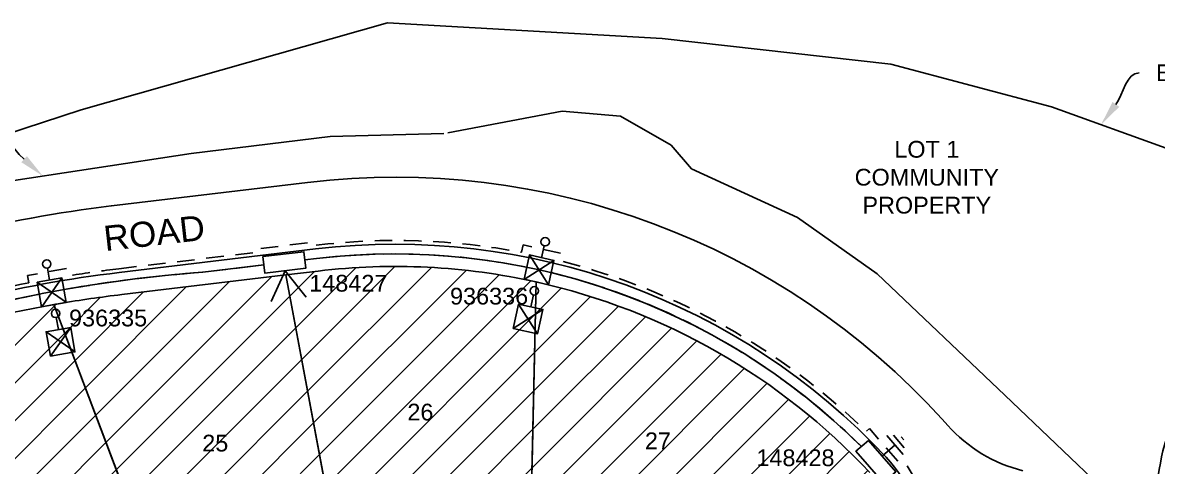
# Model space of a CAD drawing. Header units: metres. Extents: x 310835 to 311433, y 6270349 to 6270744.
# Drawn here: x 311224.4 to 311359.8, y 6270691.1 to 6270744 of the extents above; entities that cross this region are included whole.
import ezdxf
from ezdxf import colors
from ezdxf.entities.mleader import LeaderData, LeaderLine
from ezdxf.enums import TextEntityAlignment as Align
from ezdxf.math import Vec2, Vec3

# ---------------------------------------------------------------- set-up
doc = ezdxf.new("R2010")
doc.units = ezdxf.units.M
doc.header["$LTSCALE"] = 0.7
for name, pattern in [('Cable Exist OH', [1, 1, 0]), ('Dash', [5, 3, -2]), ('IE Trench LV', [6.5, 5, -1.5])]:
    doc.linetypes.add(name, pattern=pattern)
doc.layers.get('0').update_dxf_attribs({"color": 6})
for name, color, linetype in [('_User Miscellaneous1', 3, 'Continuous'), ('_User Miscellaneous3', 11, 'Continuous'), ('_User Miscellaneous4', 7, 'Continuous'), ('_User Miscellaneous7', 150, 'Continuous'), ('_User Miscellaneous8', 7, 'Continuous'), ('_User Miscellaneous9', 8, 'Continuous'), ('Cadastre Developer_SP_NEW', 4, 'Continuous'), ('Cadastre Roads_SP_EXT', 4, 'Continuous'), ('Cadastre Roads_SP_NEW', 8, 'Continuous'), ('Equip_LV_NEW', 5, 'Continuous'), ('Mains_LV_NEW_T84', 2, 'Continuous'), ('Services_SP_NEW_UG', 2, 'Continuous'), ('SupportsUG_SP_LV_NEW', 2, 'Continuous'), ('SupportsUG_SP_LV_SL_NEW', 2, 'Continuous'), ('Trench_SP_NEW', 2, 'Continuous')]:
    doc.layers.add(name, color=color, linetype=linetype)
doc.layers.add('_User Miscellaneous5', color=7, linetype='Continuous', lineweight=35)
doc.layers.add('_User Notes', color=7, linetype='Continuous', plot=False)
doc.styles.add('ARIAL', font='arial.ttf', dxfattribs={"height": 2})
doc.styles.add('POLE_LABEL', font='arial.ttf')
doc.styles.add('SL_LABEL', font='arial.ttf')
doc.styles.get("Standard").update_dxf_attribs({"font": 'arial.ttf'})
doc.styles.add('style1', font='iso3098b.shx')
doc.linetypes.add('Cable New UG', pattern='A,8,-1,["x",style1,S=3.5,R=0,X=0.35,Y=-1],-3.5', length=12.5)

# ---------------------------------------------------------------- blocks, each defined once
blk = doc.blocks.new('*U135')
at = {"layer": '_User Miscellaneous7', "lineweight": -3}
for points in [[(0, -3.03), (0, -1.58)], [(-1.49, -3.03), (1.5, -6.01)], [(1.49, -3.03), (-1.49, -6)]]:
    blk.add_lwpolyline(points, dxfattribs=at)
blk.add_lwpolyline([(-1.49, -6), (1.49, -6), (1.49, -3.03), (-1.49, -3.03)], close=True, dxfattribs=at)
blk.add_circle((0, -1.08), 0.5, dxfattribs=at)
at = {"layer": '_User Miscellaneous8', "color": 2, "lineweight": -3}
blk.add_lwpolyline([(-1.49, 0), (1.49, 0), (1.49, 2.97), (-1.49, 2.97)], close=True, dxfattribs=at)
at = {"layer": '_User Miscellaneous9', "color": 2, "lineweight": -3}
for points in [[(-1.49, 2.97), (1.5, -0.01)], [(1.49, 2.97), (-1.49, -0.01)]]:
    blk.add_lwpolyline(points, dxfattribs=at)
at = {"style": 'POLE_LABEL', "flags": 9}
blk.add_attdef('STRUCTURE_PLANT_NUMBER', text='', height=0.2, dxfattribs=at).set_placement((1.64, 1.73), align=Align.MIDDLE_LEFT)
for tag, flags, p in [('STREET_CODE', 9, (1.64, 1.49)), ('COLUMN_TYPE', 9, (1.64, 1.29)), ('OWNED_BY', 9, (1.64, 1.09)), ('OPERATED_BY', 9, (1.64, 0.89)), ('STATE', 9, (1.64, 0.49)), ('MAINTAINED_BY', 9, (1.64, 0.69)), ('USAGE', 9, (1.64, 0.29)), ('LEGEND', 9, (1.64, 0.09)), ('SUBURB', 9, (1.64, -0.31)), ('STREETNAME', 9, (1.64, -0.51)), ('Z', 1, (1.64, -1.31)), ('PARENT', 9, (1.64, -0.11)), ('LOCATION', 9, (1.64, -0.71)), ('NOTES', 9, (1.64, -0.91)), ('LABEL_ALIGNMENT', 9, (1.64, -1.11))]:
    blk.add_attdef(tag, text='', height=0.2, dxfattribs=dict(flags=flags)).set_placement(p, align=Align.MIDDLE_LEFT)
at = {"layer": '_User Miscellaneous5', "style": 'ARIAL', "flags": 8}
blk.add_attdef('ASSET_NUM', text='', height=2, dxfattribs=at).set_placement((2, 3.49), align=Align.MIDDLE_LEFT)
blk = doc.blocks.new('*U49')
at = {"layer": '_User Miscellaneous8', "color": 2}
blk.add_line((0, 0), (0, 1.45), dxfattribs=at)
blk.add_circle((0, 1.95), 0.5, dxfattribs=at)
for tag, p, flags in [('Z', (0, 0), 1), ('OPERATED_BY', (0, -9.61), 9)]:
    blk.add_attdef(tag, p, '', height=0.2, dxfattribs=dict(flags=flags))
at = {"style": 'SL_LABEL', "flags": 9}
blk.add_attdef('STREET_CODE', text='', height=0.2, dxfattribs=at).set_placement((0, -0.2), align=Align.MIDDLE_LEFT)
at = {"flags": 9}
for tag, p in [('CONSTRUCTED_VOLTAGE', (0, -0.4)), ('CONTROL_TYPE', (0, -0.6)), ('OPERATING_VOLTAGE', (0, -1.4)), ('LANTERN_PURPOSE', (0, -0.8)), ('LANTERN_TYPE', (0, -1)), ('NO_PHASES', (0, -1.2)), ('ORIENTATION', (0, -1.6)), ('OWNED_BY', (0, -1.8)), ('STATE', (0, -2)), ('CEXIST', (0, -2.4)), ('CNEW', (0, -2.6)), ('CNUMBER', (0, -2.8)), ('USAGE', (0, -2.2)), ('CREMOVE', (0, -3)), ('CREPLACE', (0, -3.2)), ('LKINGHEIGHT', (0, -3.4)), ('LBRACKET', (0, -3.6)), ('LBRACKETVOCAB', (0, -3.8)), ('LCATEGORY', (0, -4)), ('LCHARGE1', (0, -4.2)), ('LCHARGE1PERCENT', (0, -4.4)), ('LCHARGE2', (0, -4.6)), ('LCHARGE2PERCENT', (0, -4.8)), ('LCHARGE3', (0, -5)), ('LCHARGE3PERCENT', (0, -5.2)), ('LEXIST', (0, -5.4)), ('LLAMP', (0, -5.6)), ('LLAMPVOCAB', (0, -5.8)), ('LMAST', (0, -6)), ('LMASTVOCAB', (0, -6.2)), ('LNEW', (0, -6.4)), ('LANTNUMBER', (0, -6.6)), ('LOUTREACH', (0, -7)), ('LOUTREACHVOCAB', (0, -7.2)), ('LRATECODE', (0, -7.4)), ('LREMOVE', (0, -7.6)), ('LREPLACE', (0, -7.8)), ('LTYPE', (0, -8)), ('LTYPEVOCAB', (0, -8.2)), ('SUBURB', (0, -8.6)), ('STREETNAME', (0, -8.8)), ('LEGEND', (0, -8.4)), ('LOCATION', (0, -9)), ('NOTES', (0, -9.2)), ('MAINTAINED_BY', (0, -9.86))]:
    blk.add_attdef(tag, text='', height=0.2, dxfattribs=at).set_placement(p, align=Align.MIDDLE_LEFT)
at = {"layer": '_User Notes', "style": 'SL_LABEL', "flags": 8}
blk.add_attdef('ASSET_NUM', text='', height=2.5, dxfattribs=at).set_placement((2, 2), align=Align.MIDDLE_LEFT)
at = {"layer": '_User Notes', "flags": 8}
blk.add_attdef('LNUMBER', text='', height=2.5, dxfattribs=at).set_placement((1.2, -2.8), align=Align.MIDDLE_LEFT)
blk = doc.blocks.new('*U52')
at = {"lineweight": -3}
blk.add_lwpolyline([(-2.31, 2.64), (2.63, 2.33), (2.5, 0.35), (-2.44, 0.66)], close=True, dxfattribs=at)
for tag, flags, p in [('STREET_CODE', 9, (1.5, 3.5)), ('OWNED_BY', 9, (1.5, 3.3)), ('OPERATED_BY', 9, (1.5, 3.1)), ('STATE', 9, (1.5, 2.7)), ('MAINTAINED_BY', 9, (1.5, 2.9)), ('SUPPORT_TYPE', 9, (1.5, 2.5)), ('SUBURB', 9, (1.5, 1.7)), ('STREETNAME', 9, (1.5, 1.5)), ('USAGE', 9, (1.5, 2.3)), ('LEGEND', 9, (1.5, 2.1)), ('PARENT', 9, (1.5, 1.9)), ('LOCATION', 9, (1.5, 1.3)), ('Z', 1, (1.5, 0.9)), ('NOTES', 9, (1.5, 1.1))]:
    blk.add_attdef(tag, text='', height=0.2, dxfattribs=dict(flags=flags)).set_placement(p, align=Align.MIDDLE_LEFT)
at = {"layer": '_User Miscellaneous4', "style": 'ARIAL', "flags": 8}
blk.add_attdef('ASSET_NUM', text='', height=2, dxfattribs=at).set_placement((2, 5.5), align=Align.MIDDLE_LEFT)
blk = doc.blocks.new('*U35')
at = {"lineweight": -3}
blk.add_lwpolyline([(-2.48, 2.49), (2.47, 2.49), (2.47, 0.51), (-2.48, 0.51)], close=True, dxfattribs=at)
for tag, flags, p in [('STREET_CODE', 9, (1.5, 3.5)), ('OWNED_BY', 9, (1.5, 3.3)), ('OPERATED_BY', 9, (1.5, 3.1)), ('STATE', 9, (1.5, 2.7)), ('MAINTAINED_BY', 9, (1.5, 2.9)), ('SUPPORT_TYPE', 9, (1.5, 2.5)), ('SUBURB', 9, (1.5, 1.7)), ('STREETNAME', 9, (1.5, 1.5)), ('USAGE', 9, (1.5, 2.3)), ('LEGEND', 9, (1.5, 2.1)), ('PARENT', 9, (1.5, 1.9)), ('LOCATION', 9, (1.5, 1.3)), ('Z', 1, (1.5, 0.9)), ('NOTES', 9, (1.5, 1.1))]:
    blk.add_attdef(tag, text='', height=0.2, dxfattribs=dict(flags=flags)).set_placement(p, align=Align.MIDDLE_LEFT)
at = {"layer": '_User Miscellaneous4', "style": 'ARIAL', "flags": 8}
blk.add_attdef('ASSET_NUM', text='', height=2, dxfattribs=at).set_placement((2, 5.5), align=Align.MIDDLE_LEFT)
blk = doc.blocks.new('A$C1B2C29DD')
at = {"layer": 'Services_SP_NEW_UG', "color": 2, "flags": 128}
for points in [[(0, 0), (-2.1, 3.44)], [(0, 0), (2.1, 3.44)]]:
    blk.add_lwpolyline(points, dxfattribs=at)
blk = doc.blocks.new('Earth')
for p, q in [((0, -2.04), (0, 0)), ((-1.5, -2.04), (1.5, -2.04)), ((-1, -2.64), (1, -2.64)), ((-0.25, -3.24), (0.25, -3.24))]:
    blk.add_line(p, q)

msp = doc.modelspace()

# ---------------------------------------------------------------- hatches: boundary and pattern name
at = {"layer": '_User Miscellaneous1'}
h = msp.add_hatch(dxfattribs=at)
h.set_pattern_fill('ANSI31', color=256)
h.paths.add_polyline_path([(311255.78, 6270713.92), (311236.21, 6270711.57, 0.012697), (311228.8, 6270710.5, 0.001187), (311228.11, 6270710.38), (311244.59, 6270666.77), (311263.29, 6270673.84)])
h.paths.add_polyline_path([(311224.61, 6270685.68), (311228.72, 6270685.68), (311228.72, 6270688.69), (311224.61, 6270688.69)], flags=24)
h.paths.add_polyline_path([(311245.3, 6270692.29), (311249.42, 6270692.29), (311249.42, 6270695.36), (311245.3, 6270695.36)], flags=24)
h = msp.add_hatch(dxfattribs=at)
h.set_pattern_fill('ANSI31', color=256)
h.paths.add_polyline_path([(311285.67, 6270713.07, 0.084709), (311259.63, 6270714.38), (311255.78, 6270713.92), (311263.29, 6270673.84), (311264.02, 6270671.92), (311284.92, 6270679.81)])
h.paths.add_polyline_path([(311269.77, 6270695.99), (311273.9, 6270695.99), (311273.9, 6270699.05), (311269.77, 6270699.05)], flags=24)
h = msp.add_hatch(dxfattribs=at)
h.set_pattern_fill('ANSI31', color=256)
h.paths.add_polyline_path([(311285.67, 6270713.07), (311284.92, 6270679.81), (311287.75, 6270672.34), (311326.66, 6270688.88, 0.030934), (311325.48, 6270690.32, 0.151311)])
h.paths.add_polyline_path([(311298.13, 6270692.61), (311302.24, 6270692.61), (311302.24, 6270695.63), (311298.13, 6270695.63)], flags=24)
h.paths.add_polyline_path([(311308.28, 6270672.16), (311312.41, 6270672.16), (311312.41, 6270675.23), (311308.28, 6270675.23)], flags=24)
h = msp.add_hatch(dxfattribs=at)
h.set_pattern_fill('ANSI31', color=256)
h.paths.add_polyline_path([(311228.11, 6270710.38, 0.034177), (311208.56, 6270705.53), (311222.26, 6270669.26), (311225.88, 6270659.7), (311244.59, 6270666.77)])
h.paths.add_polyline_path([(311224.61, 6270685.68), (311228.72, 6270685.68), (311228.72, 6270688.69), (311224.61, 6270688.69)], flags=24)

# ---------------------------------------------------------------- linework, layer by layer
at = {"layer": 'Cadastre Developer_SP_NEW'}
for p, q in [((311275.12, 6270730.88), (311288.77, 6270733.46)), ((311288.77, 6270733.46), (311295.74, 6270732.85)), ((311295.74, 6270732.85), (311301.76, 6270729.42)), ((311261.09, 6270730.45), (311244.49, 6270728.41)), ((311274.63, 6270730.78), (311261.09, 6270730.45)), ((311301.76, 6270729.42), (311304.18, 6270726.59)), ((311244.49, 6270728.41), (311221.47, 6270724.91)), ((311304.18, 6270726.59), (311316.86, 6270720.75)), ((311316.86, 6270720.75), (311326.34, 6270714.05)), ((311255.78, 6270713.92), (311263.29, 6270673.84)), ((311326.34, 6270714.05), (311341.6, 6270699.57)), ((311285.67, 6270713.07), (311284.92, 6270679.81)), ((311284.92, 6270679.81), (311285.67, 6270713.07)), ((311244.59, 6270666.77), (311228.11, 6270710.38)), ((311341.6, 6270699.57), (311359.89, 6270682.14))]:
    msp.add_line(p, q, dxfattribs=at)
at = {"layer": 'Cadastre Developer_SP_NEW', "flags": 128}
msp.add_lwpolyline([(311149.07, 6270701.76), (311161, 6270708.16), (311173.29, 6270713.82), (311185.9, 6270718.75), (311231.34, 6270733.62), (311267.91, 6270744.02), (311300.71, 6270742.14), (311327.98, 6270739.06), (311347.17, 6270733.97), (311361.3, 6270728.9), (311405.69, 6270693.46), (311411.06, 6270688.67)], dxfattribs=at)
at = {"layer": 'Cadastre Developer_SP_NEW', "linetype": 'Dash', "flags": 128}
msp.add_lwpolyline([(311235.86, 6270714.65), (311251.97, 6270716.58), (311251.92, 6270716.97), (311258.82, 6270717.79), (311258.87, 6270717.4), (311259.27, 6270717.45, -0.076921), (311283.91, 6270716.61), (311284.1, 6270717.49), (311288.95, 6270716.41), (311288.76, 6270715.53, -0.131143), (311325.03, 6270695.23), (311325.42, 6270695.57), (311329.03, 6270691.41), (311329.79, 6270691.39), (311332.1, 6270687.5), (311328.69, 6270685.47)], format="xyb", dxfattribs=at)
msp.add_lwpolyline([(311225.13, 6270712.97), (311224.97, 6270713.85), (311229.87, 6270714.72), (311230.02, 6270713.83)], dxfattribs=at)
at = {"layer": 'Cadastre Developer_SP_NEW'}
for points in [[(311255.78, 6270713.92), (311263.29, 6270673.84), (311244.59, 6270666.77), (311228.11, 6270710.38, -0.001187), (311228.8, 6270710.5, -0.012697), (311236.21, 6270711.57), (311255.78, 6270713.92)], [(311259.63, 6270714.38, -0.084709), (311285.67, 6270713.07), (311284.92, 6270679.81), (311264.02, 6270671.92), (311263.29, 6270673.84), (311255.78, 6270713.92), (311259.63, 6270714.38)], [(311225.88, 6270659.7), (311244.59, 6270666.77), (311228.11, 6270710.38, 0.034177), (311208.56, 6270705.53), (311222.26, 6270669.26), (311225.88, 6270659.7)]]:
    msp.add_lwpolyline(points, format="xyb", close=True, dxfattribs=at)
at = {"layer": 'Cadastre Developer_SP_NEW', "linetype": 'Dash'}
for start, end in [(96.8356, 99.0762), (100.9671, 106.5287)]:
    msp.add_arc((311253.78, 6270565.12), 150.6, start, end, dxfattribs=at)
at = {"layer": 'Cadastre Developer_SP_NEW'}
msp.add_arc((311268.83, 6270637.42), 77.5, 43.037, 77.4539, dxfattribs=at)
at = {"layer": 'Cadastre Roads_SP_NEW'}
for p, q in [((311234.96, 6270722.15), (311258.37, 6270724.95)), ((311235.91, 6270714.2), (311259.32, 6270717.01)), ((311334.78, 6270695.96), (311334.11, 6270696.7))]:
    msp.add_line(p, q, dxfattribs=at)
for centre, radius, start, end in [((311268.86, 6270637.43), 88.15, 42.2499, 96.8356), ((311253.78, 6270565.12), 158.15, 96.8356, 110.8012), ((311268.86, 6270637.43), 80.15, 43.0511, 96.8356), ((311253.78, 6270565.12), 150.15, 96.8356, 110.8012), ((311347.97, 6270707.68), 17.65, 221.604, 256.1234), ((311314.53, 6270680.1), 17.65, 2.8982, 43.051)]:
    msp.add_arc(centre, radius, start, end, dxfattribs=at)
at = {"layer": 'Mains_LV_NEW_T84', "linetype": 'Cable New UG', "flags": 128}
msp.add_lwpolyline([(311253.15, 6270715.11), (311245.89, 6270714.24, 0.055167), (311210.48, 6270707.66, 0.055167)], format="xyb", dxfattribs=at)
msp.add_lwpolyline([(311259.45, 6270715.86), (311258.06, 6270715.7)], dxfattribs=at)
at = {"layer": 'Mains_LV_NEW_T84', "linetype": 'Cable New UG'}
msp.add_arc((311268.82, 6270637.61), 78.81, 45.0829, 96.8299, dxfattribs=at)
at = {"layer": 'Trench_SP_NEW', "linetype": 'IE Trench LV', "flags": 128}
for points in [[(311253.15, 6270715.11), (311245.82, 6270714.23)], [(311259.45, 6270715.86), (311258.06, 6270715.7)]]:
    msp.add_lwpolyline(points, dxfattribs=at)
at = {"layer": 'Trench_SP_NEW', "linetype": 'IE Trench LV'}
for centre, radius, start, end in [((311268.82, 6270637.61), 78.81, 78.496, 96.8299), ((311257.93, 6270550.87), 163.81, 94.2145, 100.0634), ((311268.82, 6270637.61), 78.81, 45.0829, 76.3367), ((311257.93, 6270550.87), 163.81, 101.1023, 106.8381)]:
    msp.add_arc(centre, radius, start, end, dxfattribs=at)

# ---------------------------------------------------------------- block references
at = {"layer": '_User Miscellaneous3', "ltscale": 0.5}
ref = msp.add_blockref('*U135', (311285.67, 6270713.07), dxfattribs=dict(at, rotation=347.4745096061081))
ref.add_attrib('ASSET_NUM_001', '936336', (311275.38, 6270710.38), dxfattribs={"layer": '_User Miscellaneous5', "height": 2, "style": 'ARIAL'})
ref = msp.add_blockref('*U135', (311228.11, 6270710.38), dxfattribs=dict(at, rotation=10.02165842523981))
ref.add_attrib('ASSET_NUM_001', '936335', (311229.91, 6270707.77), dxfattribs={"layer": '_User Miscellaneous5', "height": 2, "style": 'ARIAL'})
at = {"layer": 'Equip_LV_NEW', "linetype": 'Cable Exist OH', "lineweight": 0, "rotation": 130.8385905456092}
msp.add_blockref('Earth', (311326.94, 6270692.29), dxfattribs=at)
at = {"layer": 'SupportsUG_SP_LV_NEW'}
ref = msp.add_blockref('*U35', (311255.78, 6270713.92), dxfattribs=dict(at, rotation=6.835633448659364))
ref.add_attrib('ASSET_NUM_001', '148427', (311258.58, 6270711.92), dxfattribs={"layer": '_User Miscellaneous4', "height": 2, "style": 'ARIAL'})
at = {"layer": 'SupportsUG_SP_LV_NEW', "rotation": 186.8356334486593}
msp.add_blockref('A$C1B2C29DD', (311255.72, 6270714.42), dxfattribs=at)
at = {"layer": 'SupportsUG_SP_LV_NEW'}
ref = msp.add_blockref('*U52', (311325.06, 6270690.66), dxfattribs=dict(at, rotation=314.5415297757114))
ref.add_attrib('ASSET_NUM_001', '148428', (311311.94, 6270691.09), dxfattribs={"layer": '_User Miscellaneous4', "height": 2, "style": 'ARIAL'})
at = {"layer": 'SupportsUG_SP_LV_SL_NEW', "ltscale": 0.5}
for p, rotation in [((311286.31, 6270715.97), 347.4745096061081), ((311227.59, 6270713.3), 10.02165842523981)]:
    msp.add_blockref('*U49', p, dxfattribs=dict(at, rotation=rotation))

# ---------------------------------------------------------------- texts
at = {"layer": 'Cadastre Developer_SP_NEW', "style": 'ARIAL'}
for s, p in [('26', (311271.84, 6270696.54)), ('25', (311247.36, 6270692.84)), ('27', (311300.19, 6270693.11))]:
    msp.add_text(s, height=2, dxfattribs=at).set_placement(p, align=Align.CENTER)
at = {"layer": 'Cadastre Developer_SP_NEW', "insert": (311332.28, 6270729.91), "char_height": 2, "width": 29.7501, "attachment_point": 2, "style": 'ARIAL'}
msp.add_mtext('LOT 1\\PCOMMUNITY PROPERTY', dxfattribs=at)
at = {"layer": 'Cadastre Roads_SP_EXT'}
msp.add_text('ROAD', height=3, rotation=6.4954, dxfattribs=at).set_placement((311234.23, 6270716.75))

# ---------------------------------------------------------------- leaders
at = {"layer": '_User Miscellaneous1', "color": 7}
ml = msp.add_multileader_mtext('Standard', dxfattribs=at)
ml.set_content('ENVA', color=7, style='ARIAL')
ml.set_leader_properties(color=4)
ml.build(insert=Vec2(0, 0))
ml.multileader.update_dxf_attribs({"leader_type": 2, "arrow_head_size": 3})
ctx = ml.context
ctx.base_point, ctx.char_height, ctx.arrow_head_size, ctx.plane_origin = Vec3(311357.62, 6270738.04), 2, 3, Vec3(311370.83, 6270754.03)
ctx.attachment_type = 1
notes = []
notes.append((ctx, [(1, (1, 1, 0), (311349.62, 6270738.04), (1, 0), 8, [(0, [(311353.07, 6270731.85)], 0, [])])]))
ctx.mtext.insert, ctx.mtext.flow_direction = Vec3(311359.62, 6270739.04), 5
ml = msp.add_multileader_mtext('Standard', dxfattribs=at)
ml.set_content('RIPARIAN', color=7, style='ARIAL')
ml.set_leader_properties(color=4)
ml.build(insert=Vec2(0, 0))
ml.multileader.update_dxf_attribs({"leader_type": 2, "arrow_head_size": 3})
ctx = ml.context
ctx.base_point, ctx.char_height, ctx.arrow_head_size, ctx.plane_origin = Vec3(311198.41, 6270736.2), 2, 3, Vec3(311226.78, 6270725.72)
ctx.attachment_type = 1
notes.append((ctx, [(0, (1, 1, 0), (311223.16, 6270736.2), (-1, 0), 8, [(0, [(311226.78, 6270725.72)], 0, [])])]))
ctx.mtext.insert, ctx.mtext.flow_direction = Vec3(311200.41, 6270737.2), 5
ml = msp.add_multileader_mtext('Standard', dxfattribs=at)
ml.set_content('RIPARIAN', color=7, style='ARIAL')
ml.set_leader_properties(color=4)
ml.build(insert=Vec2(0, 0))
ml.multileader.update_dxf_attribs({"leader_type": 2, "arrow_head_size": 3})
ctx = ml.context
ctx.base_point, ctx.char_height, ctx.arrow_head_size, ctx.plane_origin = Vec3(311363.26, 6270696.33), 2, 3, Vec3(311357.88, 6270684.5)
ctx.attachment_type = 1
notes.append((ctx, [(1, (1, 1, 0), (311355.26, 6270696.33), (1, 0), 8, [(0, [(311357.88, 6270684.5)], 0, [])])]))
ctx.mtext.insert, ctx.mtext.flow_direction = Vec3(311365.26, 6270697.33), 5
for ctx, leaders in notes:
    for number, flags, end, landing, length, lines in leaders:
        leader = LeaderData()
        leader.index, (leader.has_last_leader_line, leader.has_dogleg_vector, leader.attachment_direction) = number, flags
        leader.last_leader_point, leader.dogleg_vector, leader.dogleg_length = Vec3(end), Vec3(landing), length
        for number, points, colour, breaks in lines:
            line = LeaderLine()
            line.index, line.vertices, line.color, line.breaks = number, Vec3.list(points), colors.encode_raw_color(colour), breaks
            leader.lines.append(line)
        ctx.leaders.append(leader)

doc.saveas('drawing.dxf')
